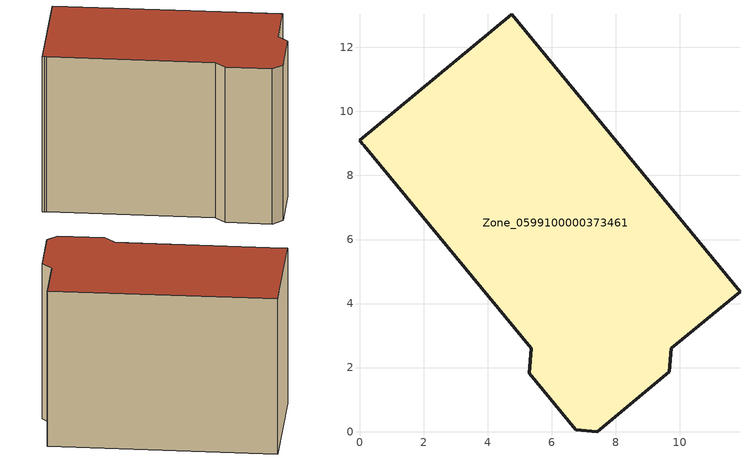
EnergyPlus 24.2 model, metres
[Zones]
Zone_0599100000373461
 floor ground (C_G): 7.43,0 6.75,0.06 5.3,1.83 5.36,2.6 0.13,8.94 0.09,8.99 0,9.1 4.76,13.03 11.88,4.37 9.74,2.6 9.68,1.86 z0
 wall outside (C_F): 5.36,2.6 5.3,1.83 6.75,0.06 7.43,0 9.68,1.86 9.74,2.6 11.88,4.37 4.76,13.03 0,9.1 0.09,8.99 0.13,8.94 5.36,2.6 z0:8.21
 roof outside (C_R): 4.76,13.03 0,9.1 0.09,8.99 0.13,8.94 5.36,2.6 5.3,1.83 6.75,0.06 7.43,0 9.68,1.86 9.74,2.6 11.88,4.37 z8.21
[BUILDING]
Pand.0599100000373461: North Axis=0; Terrain=City; Loads Convergence Tolerance Value=0.04; Temperature Convergence Tolerance Value=0.4; Solar Distribution=FullExterior; Maximum Number of Warmup Days=25; Minimum Number of Warmup Days=1
[Site:Location]
Rotterdam.The.Hague.AP_ZH_NLD Design_Conditions: Latitude=51.96; Longitude=4.45; Time Zone=1; Elevation=-4.5
[SITE:GROUNDTEMPERATURE:BUILDINGSURFACE]
18, 18, 18, 18, 18, 18, 18, 18, 18, 18, 18, 18
[MATERIAL] Thermal Absorptance=0.9; Solar Absorptance=0.7; Visible Absorptance=0.7
Name | Roughness | Thickness | Conductivity | Density | Specific Heat
G.TC.1992-2005 | MediumSmooth | 0.15 | 0.06 | 540 | 1210
F.TC.1992-2005 | Rough | 0.3 | 0.12 | 1920 | 840
R.TC.1992-2005 | MediumRough | 0.2 | 0.08 | 1500 | 1000
[CONSTRUCTION]
C_G: G.TC.1992-2005
C_F: F.TC.1992-2005
C_R: R.TC.1992-2005
[ZONE]
Zone_0599100000373461: Type=1; Multiplier=1; Ceiling Height=Autocalculate; Volume=Autocalculate; Floor Area=autocalculate; Part of Total Floor Area=Yes
[ZONEINFILTRATION:DESIGNFLOWRATE]
Infil_Zone_0599100000373461: Zone or ZoneList or Space or SpaceList=Zone_0599100000373461; Schedule=AlwaysOn; Design Flow Rate Calculation Method=Flow/Area; Flow Rate per Floor Area=0.0015; Constant Term Coefficient=1; Temperature Term Coefficient=0; Velocity Term Coefficient=0; Velocity Squared Term Coefficient=0
[HVACTEMPLATE:ZONE:IDEALLOADSAIRSYSTEM]
Zone_0599100000373461: Maximum Heating Supply Air Temperature=50; Minimum Cooling Supply Air Temperature=13; Maximum Heating Supply Air Humidity Ratio=0.0156; Minimum Cooling Supply Air Humidity Ratio=0.0077; Heating Limit=NoLimit; Cooling Limit=NoLimit; Dehumidification Control Type=ConstantSensibleHeatRatio; Cooling Sensible Heat Ratio=0.7; Dehumidification Setpoint=60; Humidification Control Type=None; Humidification Setpoint=30; Outdoor Air Method=None; Outdoor Air Flow Rate per Person=0.00944; Outdoor Air Flow Rate per Zone Floor Area=0; Outdoor Air Flow Rate per Zone=0; Demand Controlled Ventilation Type=None; Outdoor Air Economizer Type=NoEconomizer; Heat Recovery Type=None; Sensible Heat Recovery Effectiveness=0.7; Latent Heat Recovery Effectiveness=0.65
[ZONECONTROL:THERMOSTAT]
ThermostatControl_Zone_0599100000373461: Zone or ZoneList=Zone_0599100000373461; Control Type Schedule=DualSetpointControlType; Control 1=Thermostat_Zone_0599100000373461; Temperature Difference Between Cutout And Setpoint=0
[THERMOSTATSETPOINT:DUALSETPOINT]
Thermostat_Zone_0599100000373461: Heating Setpoint Temperature Schedule=HeatingSetpoint_Zone_0599100000373461; Cooling Setpoint Temperature Schedule=CoolingSetpoint_Zone_0599100000373461
[SCHEDULE:COMPACT]
HeatingSetpoint_Zone_0599100000373461: Through: 12/31, For: AllDays, Until: 24:00, 21
CoolingSetpoint_Zone_0599100000373461: Through: 12/31, For: AllDays, Until: 24:00, 24
DualSetpointControlType: Through: 12/31, For: AllDays, Until: 24:00, 4
AlwaysOn: Through: 12/31, For: AllDays, Until: 24:00, 1
